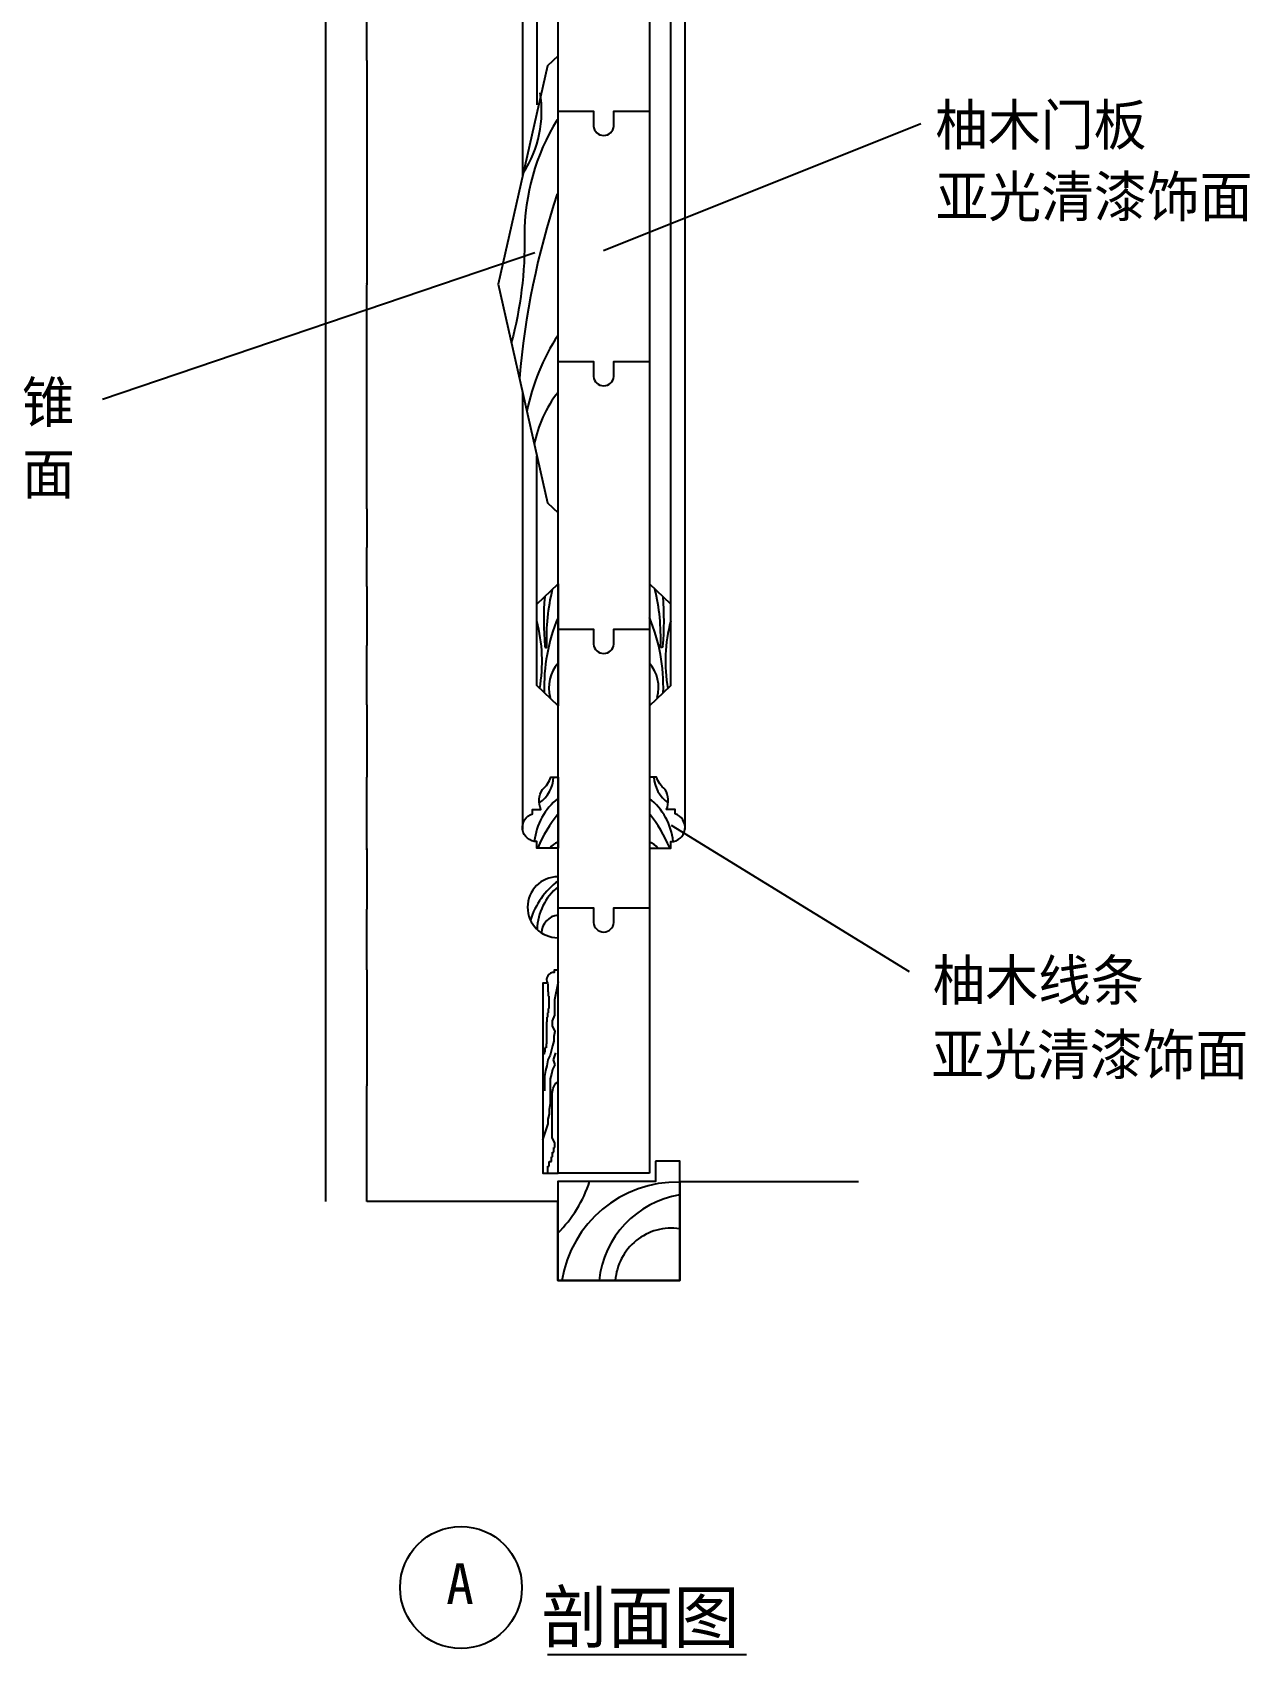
# Model space of a CAD drawing. Header units: metres. Extents: x 63 to 3579, y 112 to 4698.
# Drawn here: x 2370 to 3568, y 112 to 1709 of the extents above; entities that cross this region are included whole.
import ezdxf

# ---------------------------------------------------------------- set-up
doc = ezdxf.new("R2010")
doc.units = ezdxf.units.M
for name, color, linetype in [('2', 2, 'Continuous'), ('4', 4, 'Continuous'), ('7', 7, 'Continuous'), ('BH', 3, 'Continuous'), ('DIM', 3, 'Continuous'), ('TEXT', 3, 'Continuous')]:
    doc.layers.add(name, color=color, linetype=linetype)
doc.dimstyles.get("Standard").update_dxf_attribs({"dimtxt": 2.5, "dimasz": 2.5, "dimexe": 1.25, "dimexo": 0.625, "dimtad": 1, "dimcen": 2.5, "dimazin": 3, "dimtfac": 1, "dimtmove": 0, "dimatfit": 3})

# ---------------------------------------------------------------- blocks, each defined once
blk = doc.blocks.new('*D1')
for p, q in [((2699.38, 1046.67), (2699.38, 975.41)), ((2699.13, 975.41), (2698.88, 975.41)), ((2699.38, 904.16), (2699.38, 975.41)), ((2699.38, 975.41), (2699.38, 975.41)), ((2699.63, 975.41), (2699.88, 975.41))]:
    blk.add_line(p, q)
at = {"layer": 'Defpoints'}
for p in [(2699.38, 1046.67), (2699.38, 975.41), (2699.38, 904.16)]:
    blk.add_point(p, dxfattribs=at)
at = {"layer": 'DIM', "insert": (2699.38, 976.535), "char_height": 1, "attachment_point": 5}
blk.add_mtext('70', dxfattribs=at)
blk = doc.blocks.new('*D2')
for p, q in [((2699.38, 1239.58), (2699.38, 1201.46)), ((2699.13, 1201.46), (2698.88, 1201.46)), ((2699.38, 1163.34), (2699.38, 1201.46)), ((2699.38, 1201.46), (2699.38, 1201.46)), ((2699.63, 1201.46), (2699.88, 1201.46))]:
    blk.add_line(p, q)
at = {"layer": 'Defpoints'}
for p in [(2699.38, 1239.58), (2699.38, 1201.46), (2699.38, 1163.34)]:
    blk.add_point(p, dxfattribs=at)
at = {"layer": 'DIM', "insert": (2699.38, 1202.585), "char_height": 1, "attachment_point": 5}
blk.add_mtext('30', dxfattribs=at)
blk = doc.blocks.new('*D3')
for p, q in [((2699.38, 1163.34), (2699.38, 1105.01)), ((2699.13, 1105.01), (2698.88, 1105.01)), ((2699.38, 1046.67), (2699.38, 1105.01)), ((2699.38, 1105.01), (2699.38, 1105.01)), ((2699.63, 1105.01), (2699.88, 1105.01))]:
    blk.add_line(p, q)
at = {"layer": 'Defpoints'}
for p in [(2699.38, 1163.34), (2699.38, 1105.01), (2699.38, 1046.67)]:
    blk.add_point(p, dxfattribs=at)
at = {"layer": 'DIM', "insert": (2699.38, 1106.135), "char_height": 1, "attachment_point": 5}
blk.add_mtext('60', dxfattribs=at)
blk = doc.blocks.new('*D4')
for p, q in [((2699.38, 1757.09), (2699.38, 1718.96)), ((2699.13, 1718.96), (2698.88, 1718.96)), ((2699.38, 1680.84), (2699.38, 1718.96)), ((2699.38, 1718.96), (2699.38, 1718.96)), ((2699.63, 1718.96), (2699.88, 1718.96))]:
    blk.add_line(p, q)
at = {"layer": 'Defpoints'}
for p in [(2699.38, 1757.09), (2699.38, 1718.96), (2699.38, 1680.84)]:
    blk.add_point(p, dxfattribs=at)
at = {"layer": 'DIM', "insert": (2699.38, 1720.085), "char_height": 1, "attachment_point": 5}
blk.add_mtext('30', dxfattribs=at)
blk = doc.blocks.new('*D15')
for p, q in [((2699.38, 1680.84), (2699.38, 1460.21)), ((2699.13, 1460.21), (2698.88, 1460.21)), ((2699.38, 1239.58), (2699.38, 1460.21)), ((2699.38, 1460.21), (2699.38, 1460.21)), ((2699.63, 1460.21), (2699.88, 1460.21))]:
    blk.add_line(p, q)
at = {"layer": 'Defpoints'}
for p in [(2699.38, 1680.84), (2699.38, 1460.21), (2699.38, 1239.58)]:
    blk.add_point(p, dxfattribs=at)
at = {"layer": 'DIM', "insert": (2699.38, 1461.335), "char_height": 1, "attachment_point": 5}
blk.add_mtext('225', dxfattribs=at)
blk = doc.blocks.new('*D16')
for p, q in [((2699.38, 785.87), (2699.38, 671.79)), ((2699.13, 671.79), (2698.88, 671.79)), ((2699.38, 557.7), (2699.38, 671.79)), ((2699.38, 671.79), (2699.38, 671.79)), ((2699.63, 671.79), (2699.88, 671.79))]:
    blk.add_line(p, q)
at = {"layer": 'Defpoints'}
for p in [(2699.38, 785.87), (2699.38, 671.79), (2699.38, 557.7)]:
    blk.add_point(p, dxfattribs=at)
at = {"layer": 'DIM', "insert": (2699.38, 672.915), "char_height": 1, "attachment_point": 5}
blk.add_mtext('120', dxfattribs=at)
blk = doc.blocks.new('*D17')
for p, q in [((2699.38, 905.31), (2699.38, 845.59)), ((2699.13, 845.59), (2698.88, 845.59)), ((2699.38, 785.87), (2699.38, 845.59)), ((2699.38, 845.59), (2699.38, 845.59)), ((2699.63, 845.59), (2699.88, 845.59))]:
    blk.add_line(p, q)
at = {"layer": 'Defpoints'}
for p in [(2699.38, 905.31), (2699.38, 845.59), (2699.38, 785.87)]:
    blk.add_point(p, dxfattribs=at)
at = {"layer": 'DIM', "insert": (2699.38, 846.715), "char_height": 1, "attachment_point": 5}
blk.add_mtext('60', dxfattribs=at)
blk = doc.blocks.new('*D20')
for p, q in [((2702.37, 4439.9), (2702.37, 2498.8)), ((2678.795, 2498.8), (2658.97, 2498.8)), ((2659.22, 557.7), (2659.22, 2498.8)), ((2702.62, 2498.8), (2682.795, 2498.8))]:
    blk.add_line(p, q)
at = {"layer": 'Defpoints'}
for p in [(2702.37, 4439.9), (2702.37, 2498.8), (2659.22, 557.7)]:
    blk.add_point(p, dxfattribs=at)
at = {"layer": 'DIM', "insert": (2680.795, 2498.8), "char_height": 1, "attachment_point": 5}
blk.add_mtext('2990', dxfattribs=at)

msp = doc.modelspace()

# ---------------------------------------------------------------- hatches: boundary and pattern name
at = {"layer": 'BH'}
h = msp.add_hatch(dxfattribs=at)
h.set_pattern_fill('AR-CONC', scale=40)
h.paths.add_polyline_path([(3183.35, 577.33), (3007.48, 577.33), (3007.48, 480.12), (2887.48, 480.12), (2887.48, 557.7), (2699.38, 557.7), (2699.38, 401.81), (3183.35, 401.81)])
h = msp.add_hatch(dxfattribs=at)
h.set_pattern_fill('ANSI31', scale=375)
h.paths.add_polyline_path([(3183.35, 577.33), (3007.48, 577.33), (3007.48, 480.12), (2887.48, 480.12), (2887.48, 557.7), (2699.38, 557.7), (2699.38, 401.81), (3183.35, 401.81)])

# ---------------------------------------------------------------- linework, layer by layer
at = {"layer": '2'}
msp.add_lwpolyline([(3183.35, 577.33), (3007.48, 577.33), (3007.48, 480.12), (2887.48, 480.12), (2887.48, 557.7), (2699.38, 557.7)], dxfattribs=at)
at = {"layer": '4'}
for p, q in [((2887.69, 585.67), (2887.69, 2235.67)), ((2977.69, 2235.67), (2977.69, 585.67)), ((2977.69, 585.67), (2887.69, 585.67))]:
    msp.add_line(p, q, dxfattribs=at)
for points in [[(2887.69, 1235.67), (2887.69, 1685.67), (2877.25, 1675.67), (2828.69, 1460.67), (2877.25, 1245.67)], [(2887.69, 1045.67), (2866.8, 1065.67), (2866.8, 1145.67), (2887.69, 1165.67)], [(2977.69, 1045.67), (2998.58, 1065.67), (2998.58, 1145.67), (2977.69, 1165.67)], [(2983.48, 597.64), (2983.48, 577.64), (2887.48, 577.64), (2887.48, 480.12), (3007.48, 480.12), (3007.48, 597.64)]]:
    msp.add_lwpolyline(points, close=True, dxfattribs=at)
for points in [[(2887.69, 1631.04), (2922.69, 1631.04), (2922.69, 1616.43, 0.92), (2942.69, 1616.43), (2942.69, 1631.04), (2977.69, 1631.04)], [(2887.69, 1384.57), (2922.69, 1384.57), (2922.69, 1369.95, 0.92), (2942.69, 1369.95), (2942.69, 1384.57), (2977.69, 1384.57)], [(2887.69, 1121.1), (2922.69, 1121.1), (2922.69, 1106.48, 0.92), (2942.69, 1106.48), (2942.69, 1121.1), (2977.69, 1121.1)], [(2887.69, 846.94), (2922.69, 846.94), (2922.69, 832.32, 0.92), (2942.69, 832.32), (2942.69, 846.94), (2977.69, 846.94)]]:
    msp.add_lwpolyline(points, format="xyb", dxfattribs=at)
for points in [[(2887.69, 905.67), (2866.69, 905.67), (2866.69, 912.12, -0.86), (2862.49, 939.47), (2862.49, 943.67), (2870.89, 943.67, -0.24), (2872.24, 963.49, 0.15), (2880.69, 975.67), (2887.69, 975.67)], [(2977.69, 905.67), (2998.69, 905.67), (2998.69, 912.12, 0.86), (3002.89, 939.47), (3002.89, 943.67), (2994.49, 943.67, 0.24), (2993.14, 963.49, -0.15), (2984.69, 975.67), (2977.69, 975.67)], [(2887.69, 877.54, 1), (2887.69, 817.54)], [(2877.22, 772.62), (2872.65, 772.62), (2872.65, 585.67), (2887.69, 585.67), (2887.69, 785.67), (2884.02, 785.67), (2884.02, 783.34, 0.57)]]:
    msp.add_lwpolyline(points, format="xyb", close=True, dxfattribs=at)
at = {"layer": '7'}
for p, q in [((2852.85, 1997.34), (2852.85, 1567.65)), ((3012.53, 1997.34), (3012.53, 923.99)), ((2866.8, 1775.67), (2866.8, 1637.32)), ((2998.58, 1145.67), (2998.58, 1775.67)), ((2852.85, 1353.68), (2852.85, 923.99)), ((2866.8, 1145.67), (2866.8, 1291.91))]:
    msp.add_line(p, q, dxfattribs=at)
at = {"layer": 'BH'}
for p, q in [((2877.66, 772.6), (2877.66, 764.29)), ((2887.69, 773.97), (2884.19, 756.49)), ((2877.66, 764.29), (2878.08, 764.29)), ((2878.08, 764.29), (2878.08, 760.13)), ((2878.08, 760.13), (2878.5, 760.13)), ((2878.5, 760.13), (2878.5, 747.67)), ((2884.19, 756.49), (2884.19, 741.37)), ((2876.83, 734.78), (2876.42, 734.78)), ((2876.42, 734.78), (2876.42, 713.18)), ((2877.25, 739.36), (2876.83, 739.36)), ((2876.83, 739.36), (2876.83, 734.78)), ((2878.08, 743.51), (2877.25, 743.51)), ((2877.25, 743.51), (2877.25, 739.36)), ((2878.5, 747.67), (2878.08, 747.67)), ((2878.08, 747.67), (2878.08, 743.51)), ((2884.19, 741.37), (2881.86, 735.55)), ((2881.86, 735.55), (2881.86, 730.9)), ((2881.86, 730.9), (2884.7, 725.09)), ((2884.7, 725.09), (2883.53, 720.43)), ((2883.53, 720.43), (2883.53, 715.78)), ((2873.92, 702.79), (2873.09, 702.79)), ((2874.75, 704.86), (2873.92, 704.86)), ((2873.92, 704.86), (2873.92, 702.79)), ((2876, 709.02), (2874.75, 709.02)), ((2874.75, 709.02), (2874.75, 704.86)), ((2876.42, 713.18), (2876, 713.18)), ((2876, 713.18), (2876, 709.02)), ((2882.37, 711.13), (2880.04, 701.82)), ((2883.53, 715.78), (2882.37, 711.13)), ((2885.36, 704.15), (2883.03, 697.17)), ((2875.38, 686.7), (2874.22, 680.89)), ((2876.55, 691.36), (2875.38, 686.7)), ((2877.71, 697.17), (2876.55, 691.36)), ((2880.04, 701.82), (2877.71, 697.17)), ((2882.37, 687.87), (2881.21, 683.21)), ((2884.7, 692.52), (2882.37, 687.87)), ((2883.03, 697.17), (2884.7, 692.52)), ((2874.22, 680.89), (2874.22, 666.93)), ((2881.21, 683.21), (2880.04, 678.56)), ((2880.04, 678.56), (2880.04, 654.14)), ((2883.03, 669.26), (2885.36, 673.91)), ((2885.36, 673.91), (2887.69, 675.66)), ((2881.86, 664.61), (2883.03, 669.26)), ((2881.86, 620.41), (2881.86, 664.61)), ((2878.88, 643.67), (2877.71, 639.02)), ((2877.71, 639.02), (2877.71, 634.37)), ((2880.04, 654.14), (2878.88, 648.32)), ((2878.88, 648.32), (2878.88, 643.67)), ((2877.71, 634.37), (2872.32, 618.66)), ((2884.7, 615.76), (2881.86, 620.41)), ((2883.53, 611.1), (2884.7, 611.1)), ((2883.53, 606.45), (2883.53, 611.1)), ((2884.7, 611.1), (2884.7, 615.76)), ((2877.71, 592.49), (2878.88, 592.49)), ((2877.71, 586.68), (2877.71, 592.49)), ((2878.88, 597.15), (2881.21, 597.15)), ((2878.88, 592.49), (2878.88, 597.15)), ((2881.21, 601.8), (2882.37, 601.8)), ((2881.21, 597.15), (2881.21, 601.8)), ((2882.37, 606.45), (2883.53, 606.45)), ((2882.37, 601.8), (2882.37, 606.45))]:
    msp.add_line(p, q, dxfattribs=at)
for points in [[(2886.81, 1622.48, 0.14), (2854.69, 1508.4, -0.07), (2841.71, 1403.03)], [(2874.54, 1153.07, 0.04), (2874.77, 1104.58, 1.45), (2876.74, 1104.38, -0.07), (2882.35, 1160.57)], [(2990.84, 1153.07, -0.04), (2990.61, 1104.58, -1.45), (2988.64, 1104.38, 0.07), (2983.03, 1160.57)]]:
    msp.add_lwpolyline(points, format="xyb", dxfattribs=at)
for centre, radius, start, end in [((2761.93, 1630.97), 109.66, 326.66, 9.6), ((3652.91, 1298.08), 806.35, 161.82, 175.02), ((3066.85, 1293.53), 213.96, 146.86, 168.74), ((2976.71, 1282.67), 114.19, 141.22, 169.8), ((2718.95, 1089.66), 153.06, 349.86, 14.99), ((3049.97, 1064.69), 175.95, 157.26, 181.96), ((2815.41, 1064.69), 175.95, 358.04, 22.74), ((3146.43, 1089.66), 153.06, 165.01, 190.14), ((2915.55, 1063.77), 36.83, 139.14, 195.3), ((2949.83, 1063.77), 36.83, 344.7, 40.86), ((2850.94, 977.15), 32.46, 304.3, 357.38), ((3014.44, 977.15), 32.46, 182.62, 235.7), ((2926.91, 905.46), 62.92, 128.57, 173.75), ((2938.47, 905.46), 62.92, 6.25, 51.43), ((3001.24, 849), 145.11, 141.49, 156.89), ((2864.14, 849), 145.11, 23.11, 38.51), ((2892.84, 895.42), 16.81, 107.84, 142.45), ((2972.54, 895.42), 16.81, 37.55, 72.16), ((2934.31, 811.41), 77.48, 126.99, 162.34), ((2923.54, 823.92), 56.51, 129.37, 178.13), ((2889.15, 822), 17.73, 94.72, 178.93), ((2797.23, 617.35), 127.91, 314.88, 341.92), ((3005.28, 461.76), 115.2, 88.9, 170.83), ((3022.95, 470.1), 95.45, 99.32, 173.98), ((2999.41, 476.13), 55.46, 81.63, 175.87)]:
    msp.add_arc(centre, radius, start, end, dxfattribs=at)
at = {"layer": 'TEXT'}
msp.add_line((2877.38, 111.92), (3073.3, 111.92), dxfattribs=at)
msp.add_circle((2792.2, 177.92), 60, dxfattribs=at)

# ---------------------------------------------------------------- texts
for s, height, p in [('柚木门板', 40, (3258.96, 1597.61)), ('亚光清漆饰面', 40, (3259.31, 1526.97)), ('柚木实木方锥', 40, (2099.82, 1324.67)), ('亚光清漆饰面', 40, (2100.17, 1254.03)), ('柚木线条', 40, (3256.38, 755.59)), ('亚光清漆饰面', 40, (3255.19, 682.45)), ('A', 40, (2777.57, 161.83)), ('剖面图', 50, (2871.25, 123.87))]:
    msp.add_text(s, height=height, dxfattribs=at).set_placement(p)

# ---------------------------------------------------------------- dimensions: what is measured, and where the dimension line sits
at = {"layer": 'DIM'}
for base, p1, p2, text, picture, middle in [((2702.37, 2498.8), (2702.37, 4439.9), (2659.22, 557.7), '2990', '*D20', (2680.795, 2498.8)), ((2699.38, 1718.96), (2699.38, 1680.84), (2699.38, 1757.09), '30', '*D4', (2699.38, 1720.085)), ((2699.38, 1460.21), (2699.38, 1239.58), (2699.38, 1680.84), '225', '*D15', (2699.38, 1461.335)), ((2699.38, 1201.46), (2699.38, 1239.58), (2699.38, 1163.34), '30', '*D2', (2699.38, 1202.585)), ((2699.38, 1105.01), (2699.38, 1163.34), (2699.38, 1046.67), '60', '*D3', (2699.38, 1106.135)), ((2699.38, 975.41), (2699.38, 1046.67), (2699.38, 904.16), '70', '*D1', (2699.38, 976.535)), ((2699.38, 845.59), (2699.38, 785.87), (2699.38, 905.31), '60', '*D17', (2699.38, 846.715)), ((2699.38, 671.79), (2699.38, 557.7), (2699.38, 785.87), '120', '*D16', (2699.38, 672.915))]:
    dim = msp.add_linear_dim(base=base, p1=p1, p2=p2, text=text, dimstyle='Standard', dxfattribs=at)
    dim.commit()
    dim.dimension.update_dxf_attribs({"geometry": picture, "text_midpoint": middle})

# ---------------------------------------------------------------- leaders
for points in [[(2932.57, 1494.08), (3244.93, 1618.91)], [(2865, 1491.49), (2439.39, 1347.36)], [(2998.95, 928.44), (3233.22, 784.1)]]:
    msp.add_leader(points, dimstyle='Standard', dxfattribs=at)

doc.saveas('drawing.dxf')
